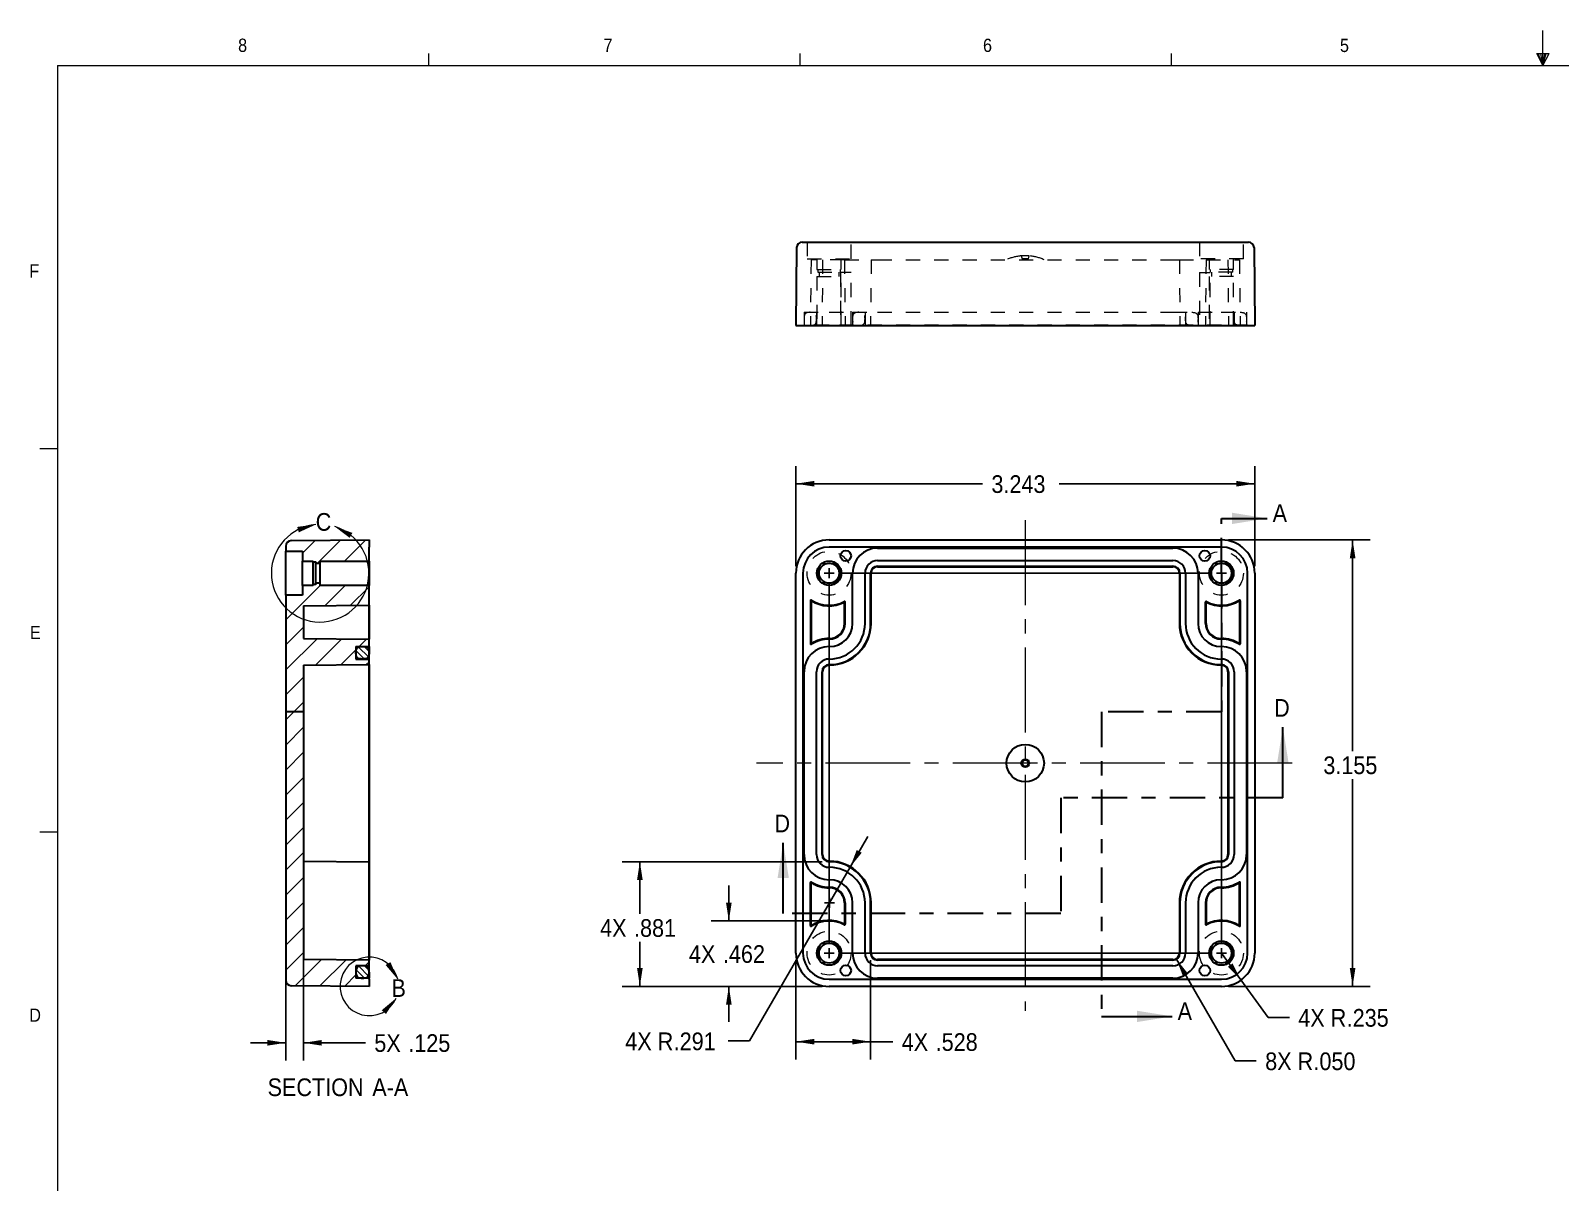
# Paper-space layout 'Sheet1' of a CAD drawing. Header units: inches. Extents: x 0.3 to 21.8, y 0.2 to 16.9.
# Drawn here: x 0.33 to 11.15, y 8.77 to 16.91 of the extents above; entities that cross this region are included whole.
import ezdxf

# ---------------------------------------------------------------- set-up
doc = ezdxf.new("R2010")
doc.units = ezdxf.units.IN
doc.header["$MEASUREMENT"] = 0
doc.header["$PDSIZE"] = -1
for name, pattern in [('SLD-Center', [0.75, 0.6, -0.05, 0.05, -0.05]), ('SLD-Chain', [0.4, 0.25, -0.05, 0.05, -0.05]), ('SLD-Dashed', [0.075, 0.05, -0.025]), ('SLD-Solid', [0])]:
    doc.linetypes.add(name, pattern=pattern)
doc.layers.add('SLD-0', color=7, linetype='SLD-Solid')
doc.styles.add('SLDTEXTSTYLE1', font='GOTHIC.TTF', dxfattribs={"width": 0.913})
doc.dimstyles.new('SLDDIMSTYLE0', dxfattribs={"dimtxt": 0.125, "dimasz": 0.13, "dimexe": 0, "dimexo": 0.0625, "dimgap": 0.03125, "dimtad": 0, "dimtih": 1, "dimtoh": 1, "dimdec": 3, "dimrnd": 1e-09, "dimzin": 12, "dimdsep": 46, "dimtxsty": 'SLDTEXTSTYLE1', "dimsah": 1, "dimcen": 0.09, "dimadec": 0, "dimazin": 3, "dimtfac": 1, "dimtdec": 3, "dimtofl": 0, "dimtmove": 0, "dimatfit": 3, "dimfxl": 0, "dimfrac": 2, "dimtolj": 1, "dimtzin": 12, "dimarcsym": 0})
doc.dimstyles.new('SLDDIMSTYLE1', dxfattribs={"dimtxt": 0.125, "dimasz": 0.13, "dimexe": 0, "dimexo": 0.0625, "dimgap": 0.03125, "dimtad": 0, "dimtih": 1, "dimtoh": 1, "dimdec": 3, "dimrnd": 1e-09, "dimzin": 12, "dimdsep": 46, "dimtxsty": 'SLDTEXTSTYLE1', "dimsah": 1, "dimcen": 0, "dimadec": 0, "dimazin": 3, "dimtfac": 1, "dimtdec": 3, "dimtofl": 0, "dimtmove": 0, "dimatfit": 3, "dimfxl": 0, "dimfrac": 2, "dimtolj": 1, "dimtzin": 12, "dimarcsym": 0})
doc.dimstyles.new('SLDDIMSTYLE2', dxfattribs={"dimtxt": 0.125, "dimasz": 0.13, "dimexe": 0, "dimexo": 0.0625, "dimgap": 0.03125, "dimtad": 0, "dimtih": 1, "dimtoh": 1, "dimdec": 3, "dimrnd": 1e-09, "dimzin": 4, "dimdsep": 46, "dimtxsty": 'SLDTEXTSTYLE1', "dimsah": 1, "dimcen": 0, "dimadec": 0, "dimazin": 1, "dimtfac": 1, "dimtdec": 3, "dimtofl": 0, "dimtmove": 0, "dimatfit": 3, "dimfxl": 0, "dimfrac": 2, "dimtolj": 1, "dimtzin": 12, "dimarcsym": 0})
doc.dimstyles.new('SLDDIMSTYLE3', dxfattribs={"dimtxt": 0.125, "dimasz": 0.13, "dimexe": 0, "dimexo": 0.0625, "dimgap": 0.03125, "dimtad": 0, "dimtih": 1, "dimtoh": 1, "dimdec": 3, "dimrnd": 1e-09, "dimzin": 12, "dimdsep": 46, "dimtxsty": 'SLDTEXTSTYLE1', "dimsah": 1, "dimcen": 0.09, "dimadec": 0, "dimazin": 3, "dimtfac": 1, "dimtdec": 3, "dimtmove": 0, "dimatfit": 0, "dimfxl": 0, "dimfrac": 2, "dimtolj": 1, "dimtzin": 12, "dimarcsym": 0})
doc.dimstyles.new('SLDDIMSTYLE4', dxfattribs={"dimtxt": 0.125, "dimasz": 0.13, "dimexe": 0, "dimexo": 0.0625, "dimgap": 0.03125, "dimtad": 0, "dimtih": 1, "dimtoh": 1, "dimdec": 3, "dimrnd": 1e-09, "dimzin": 12, "dimdsep": 46, "dimtxsty": 'SLDTEXTSTYLE1', "dimsah": 1, "dimcen": 0, "dimadec": 0, "dimazin": 3, "dimtfac": 1, "dimtdec": 3, "dimtofl": 0, "dimtmove": 1, "dimatfit": 3, "dimfxl": 0, "dimfrac": 2, "dimtolj": 1, "dimtzin": 12, "dimarcsym": 0})

# ---------------------------------------------------------------- blocks, each defined once
blk = doc.blocks.new('_D')
at = {"layer": 'SLD-0'}
for p, q in [((8.801, 13.309), (9.803, 13.309)), ((9.678, 13.309), (9.678, 11.817)), ((9.678, 10.154), (9.678, 11.619)), ((8.801, 10.154), (9.803, 10.154))]:
    blk.add_line(p, q, dxfattribs=at)
for points in [[(9.678, 13.309), (9.658, 13.179), (9.698, 13.179)], [(9.678, 10.154), (9.698, 10.284), (9.658, 10.284)]]:
    blk.add_solid(points, dxfattribs=at)
at = {"layer": 'SLD-0', "insert": (9.471, 11.779), "char_height": 0.125, "attachment_point": 1, "style": 'SLDTEXTSTYLE1'}
blk.add_mtext('3.155', dxfattribs=at)
blk = doc.blocks.new('_D_1')
at = {"layer": 'SLD-0'}
for p, q in [((5.743, 13.124), (5.743, 13.831)), ((8.986, 13.124), (8.986, 13.831)), ((5.743, 13.706), (7.063, 13.706)), ((8.986, 13.706), (7.603, 13.706))]:
    blk.add_line(p, q, dxfattribs=at)
for points in [[(5.743, 13.706), (5.873, 13.686), (5.873, 13.726)], [(8.986, 13.706), (8.856, 13.726), (8.856, 13.686)]]:
    blk.add_solid(points, dxfattribs=at)
at = {"layer": 'SLD-0', "insert": (7.125, 13.766), "char_height": 0.125, "attachment_point": 1, "style": 'SLDTEXTSTYLE1'}
blk.add_mtext('3.243', dxfattribs=at)
blk = doc.blocks.new('_D_2')
at = {"layer": 'SLD-0'}
for p, q in [((8.751, 10.389), (8.889, 10.199)), ((8.889, 10.199), (9.082, 9.934)), ((9.082, 9.934), (9.232, 9.934))]:
    blk.add_line(p, q, dxfattribs=at)
blk.add_solid([(8.889, 10.199), (8.829, 10.316), (8.796, 10.292)], dxfattribs=at)
at = {"layer": 'SLD-0', "char_height": 0.125, "attachment_point": 1, "style": 'SLDTEXTSTYLE1'}
for s, insert in [('4X R', (9.294, 9.994)), ('.235', (9.636, 9.994))]:
    blk.add_mtext(s, dxfattribs=dict(at, insert=insert))
blk = doc.blocks.new('_D_3')
at = {"layer": 'SLD-0'}
for p, q in [((8.433, 10.345), (8.847, 9.627)), ((8.847, 9.627), (8.997, 9.627))]:
    blk.add_line(p, q, dxfattribs=at)
blk.add_solid([(8.433, 10.345), (8.48, 10.223), (8.515, 10.243)], dxfattribs=at)
at = {"layer": 'SLD-0', "char_height": 0.125, "attachment_point": 1, "style": 'SLDTEXTSTYLE1'}
for s, insert in [('8X R', (9.06, 9.687)), ('.050', (9.401, 9.687))]:
    blk.add_mtext(s, dxfattribs=dict(at, insert=insert))
blk = doc.blocks.new('_D_4')
at = {"layer": 'SLD-0'}
for p, q in [((5.269, 10.616), (5.269, 10.866)), ((5.928, 10.616), (5.144, 10.616)), ((5.928, 10.154), (5.144, 10.154)), ((5.269, 10.154), (5.269, 9.904))]:
    blk.add_line(p, q, dxfattribs=at)
for points in [[(5.269, 10.616), (5.289, 10.746), (5.249, 10.746)], [(5.269, 10.154), (5.249, 10.024), (5.289, 10.024)]]:
    blk.add_solid(points, dxfattribs=at)
at = {"layer": 'SLD-0', "char_height": 0.125, "attachment_point": 1, "style": 'SLDTEXTSTYLE1'}
for s, insert in [('4X ', (4.987, 10.445)), ('.462', (5.227, 10.445))]:
    blk.add_mtext(s, dxfattribs=dict(at, insert=insert))
blk = doc.blocks.new('_D_5')
at = {"layer": 'SLD-0'}
for p, q in [((6.126, 10.996), (6.251, 11.212)), ((6.126, 10.996), (5.414, 9.768)), ((5.414, 9.768), (5.264, 9.768))]:
    blk.add_line(p, q, dxfattribs=at)
blk.add_solid([(6.126, 10.996), (6.208, 11.098), (6.173, 11.118)], dxfattribs=at)
at = {"layer": 'SLD-0', "char_height": 0.125, "attachment_point": 1, "style": 'SLDTEXTSTYLE1'}
for s, insert in [('4X R', (4.537, 9.828)), ('.291', (4.879, 9.828))]:
    blk.add_mtext(s, dxfattribs=dict(at, insert=insert))
blk = doc.blocks.new('_D_6')
at = {"layer": 'SLD-0'}
for p, q in [((5.928, 11.035), (4.515, 11.035)), ((4.64, 11.035), (4.64, 10.667)), ((4.64, 10.154), (4.64, 10.469)), ((5.928, 10.154), (4.515, 10.154))]:
    blk.add_line(p, q, dxfattribs=at)
for points in [[(4.64, 11.035), (4.62, 10.905), (4.66, 10.905)], [(4.64, 10.154), (4.66, 10.284), (4.62, 10.284)]]:
    blk.add_solid(points, dxfattribs=at)
at = {"layer": 'SLD-0', "char_height": 0.125, "attachment_point": 1, "style": 'SLDTEXTSTYLE1'}
for s, insert in [('4X ', (4.359, 10.629)), ('.881', (4.599, 10.629))]:
    blk.add_mtext(s, dxfattribs=dict(at, insert=insert))
blk = doc.blocks.new('_D_7')
at = {"layer": 'SLD-0'}
for p, q in [((5.743, 10.339), (5.743, 9.638)), ((6.271, 10.339), (6.271, 9.638)), ((5.743, 9.763), (6.271, 9.763)), ((6.271, 9.763), (6.428, 9.763))]:
    blk.add_line(p, q, dxfattribs=at)
for points in [[(5.743, 9.763), (5.873, 9.743), (5.873, 9.783)], [(6.271, 9.763), (6.141, 9.783), (6.141, 9.743)]]:
    blk.add_solid(points, dxfattribs=at)
at = {"layer": 'SLD-0', "char_height": 0.125, "attachment_point": 1, "style": 'SLDTEXTSTYLE1'}
for s, insert in [('4X ', (6.491, 9.823)), ('.528', (6.731, 9.823))]:
    blk.add_mtext(s, dxfattribs=dict(at, insert=insert))
blk = doc.blocks.new('SW_CENTERMARKSYMBOL_0')
at = {"layer": 'SLD-0', "color": 0}
for p, q in [((-2.773, 0), (-2.808, 0)), ((-2.773, 0), (-2.773, 0.035)), ((-2.773, 0), (-2.773, -0.035)), ((-2.773, 0), (-2.738, 0)), ((-0.07, 0), (-2.703, 0)), ((0, 0), (-0.035, 0)), ((0, 0), (0, 0.035)), ((0, 0), (0, -0.035)), ((0, 0), (0.035, 0)), ((-2.773, -2.615), (-2.773, -0.07)), ((0, -2.615), (0, -0.07)), ((-2.771, -2.33), (-2.806, -2.33)), ((-2.771, -2.33), (-2.771, -2.295)), ((-2.771, -2.33), (-2.771, -2.365)), ((-2.771, -2.33), (-2.736, -2.33)), ((-2.773, -2.685), (-2.808, -2.685)), ((-2.773, -2.685), (-2.773, -2.65)), ((-2.773, -2.685), (-2.773, -2.72)), ((-2.773, -2.685), (-2.738, -2.685)), ((-0.07, -2.685), (-2.703, -2.685)), ((0, -2.685), (-0.035, -2.685)), ((0, -2.685), (0, -2.65)), ((0, -2.685), (0, -2.72)), ((0, -2.685), (0.035, -2.685))]:
    blk.add_line(p, q, dxfattribs=at)
blk = doc.blocks.new('_D_8')
at = {"layer": 'SLD-0'}
for p, q in [((2.137, 12.328), (2.137, 9.63)), ((2.262, 12.328), (2.262, 9.63)), ((2.137, 9.755), (1.887, 9.755)), ((2.262, 9.755), (2.7, 9.755))]:
    blk.add_line(p, q, dxfattribs=at)
for points in [[(2.137, 9.755), (2.007, 9.775), (2.007, 9.735)], [(2.262, 9.755), (2.392, 9.735), (2.392, 9.775)]]:
    blk.add_solid(points, dxfattribs=at)
at = {"layer": 'SLD-0', "char_height": 0.125, "attachment_point": 1, "style": 'SLDTEXTSTYLE1'}
for s, insert in [('5X ', (2.763, 9.816)), ('.125', (3.003, 9.816))]:
    blk.add_mtext(s, dxfattribs=dict(at, insert=insert))
blk = doc.blocks.new('SW_NOTE_4')
at = {"layer": 'SLD-0', "color": 0, "char_height": 0.125, "attachment_point": 2, "style": 'SLDTEXTSTYLE1'}
for s, insert in [('SECTION', (0.342, 0.16)), (' A-A', (0.849, 0.16))]:
    blk.add_mtext(s, dxfattribs=dict(at, insert=insert))

psp = doc.layouts.new('Sheet1')

# ---------------------------------------------------------------- hatches: boundary and pattern name
at = {"linetype": 'SLD-Solid', "lineweight": 0}
h = psp.add_hatch(dxfattribs=at)
h.set_pattern_fill('ANSI31', style=0)
edge = h.paths.add_edge_path(flags=0)
edge.add_line((2.72749, 13.2588), (2.72749, 13.3088))
edge.add_line((2.72749, 13.3088), (2.17659, 13.304))
edge.add_arc((2.17694, 13.264), 0.04, 90.5, 180)
edge.add_line((2.13694, 13.264), (2.13694, 13.2288))
edge.add_line((2.13694, 13.2288), (2.25505, 13.2288))
edge.add_line((2.25505, 13.2288), (2.25505, 13.1598))
edge.add_line((2.25505, 13.1598), (2.33005, 13.1598))
edge.add_line((2.33005, 13.1598), (2.33005, 13.1538))
edge.add_line((2.33005, 13.1538), (2.35005, 13.1538))
edge.add_line((2.35005, 13.1538), (2.35005, 13.1448))
edge.add_line((2.35005, 13.1448), (2.38005, 13.1448))
edge.add_line((2.38005, 13.1448), (2.38005, 13.1598))
edge.add_line((2.38005, 13.1598), (2.72549, 13.1598))
edge.add_line((2.72549, 13.1598), (2.72549, 13.2588))
edge.add_line((2.72549, 13.2588), (2.72749, 13.2588))
h = psp.add_hatch(dxfattribs=at)
h.set_pattern_fill('ANSI31', style=0)
h.paths.add_polyline_path([(2.63349, 12.55517), (2.72549, 12.55517), (2.72549, 12.6078), (2.26194, 12.61185), (2.26194, 12.84276), (2.72549, 12.8468), (2.72549, 12.9878), (2.38005, 12.9878), (2.38005, 13.0028), (2.35005, 13.0028), (2.35005, 12.9938), (2.33005, 12.9938), (2.33005, 12.9878), (2.25505, 12.9878), (2.25505, 12.9188), (2.13694, 12.9188), (2.13694, 12.09471), (2.26194, 12.09471), (2.26194, 12.42376), (2.72549, 12.4278), (2.72549, 12.46717), (2.63349, 12.46717)], flags=0)
h = psp.add_hatch(dxfattribs=at)
h.set_pattern_fill('ANSI31', scale=0.25, angle=90, style=0)
edge = h.paths.add_edge_path(flags=0)
edge.add_spline(control_points=[(2.72549, 12.51117), (2.72549, 12.5456), (2.71632, 12.5551), (2.64266, 12.55543), (2.63349, 12.54224), (2.63349, 12.51117)], knot_values=[0, 0, 0, 0, 0.45, 0.55, 1, 1, 1, 1], weights=[1, 1, 1, 1, 1, 1], degree=3, periodic=0)
edge.add_spline(control_points=[(2.63349, 12.51117), (2.63349, 12.4801), (2.64266, 12.46691), (2.71632, 12.46725), (2.72549, 12.47675), (2.72549, 12.51117)], knot_values=[0, 0, 0, 0, 0.45, 0.55, 1, 1, 1, 1], weights=[1, 1, 1, 1, 1, 1], degree=3, periodic=0)
h = psp.add_hatch(dxfattribs=at)
h.set_pattern_fill('ANSI31', style=0)
edge = h.paths.add_edge_path(flags=0)
edge.add_line((2.26194, 10.34285), (2.26194, 12.09471))
edge.add_line((2.26194, 12.09471), (2.13694, 12.09471))
edge.add_line((2.13694, 12.09471), (2.13694, 10.19861))
edge.add_arc((2.17694, 10.19861), 0.04, 180, 269.5)
edge.add_line((2.17659, 10.15861), (2.72749, 10.1538))
edge.add_line((2.72749, 10.1538), (2.72749, 10.2038))
edge.add_line((2.72749, 10.2038), (2.72549, 10.2038))
edge.add_line((2.72549, 10.2038), (2.72549, 10.21143))
edge.add_line((2.72549, 10.21143), (2.63349, 10.21143))
edge.add_line((2.63349, 10.21143), (2.63349, 10.29943))
edge.add_line((2.63349, 10.29943), (2.72549, 10.29943))
edge.add_line((2.72549, 10.29943), (2.72549, 10.3388))
edge.add_line((2.72549, 10.3388), (2.26194, 10.34285))
h = psp.add_hatch(dxfattribs=at)
h.set_pattern_fill('ANSI31', scale=0.25, angle=90, style=0)
edge = h.paths.add_edge_path(flags=0)
edge.add_spline(control_points=[(2.63349, 10.25543), (2.63349, 10.22436), (2.64266, 10.21117), (2.71632, 10.21151), (2.72549, 10.22101), (2.72549, 10.25543)], knot_values=[0, 0, 0, 0, 0.45, 0.55, 1, 1, 1, 1], weights=[1, 1, 1, 1, 1, 1], degree=3, periodic=0)
edge.add_spline(control_points=[(2.72549, 10.25543), (2.72549, 10.28986), (2.71632, 10.29936), (2.64266, 10.29969), (2.63349, 10.2865), (2.63349, 10.25543)], knot_values=[0, 0, 0, 0, 0.45, 0.55, 1, 1, 1, 1], weights=[1, 1, 1, 1, 1, 1], degree=3, periodic=0)

# ---------------------------------------------------------------- linework, layer by layer
at = {"color": 7, "linetype": 'SLD-Solid', "lineweight": 0}
for p, q in [((11.02288, 16.6606), (11.02288, 16.9083)), ((0.52288, 16.6606), (21.52288, 16.6606)), ((0.52288, 16.6606), (0.52288, 0.4106)), ((3.14788, 16.6606), (3.14788, 16.7454)), ((5.77288, 16.6606), (5.77288, 16.7454)), ((8.39788, 16.6606), (8.39788, 16.7454)), ((10.9809, 16.74622), (11.067, 16.74622)), ((11.02288, 16.6606), (10.9809, 16.74622)), ((11.02288, 16.6606), (10.98907, 16.74622)), ((11.02288, 16.6606), (11.00855, 16.74622)), ((11.02288, 16.6606), (11.03583, 16.74622)), ((11.02288, 16.6606), (11.04596, 16.74622)), ((11.02288, 16.6606), (11.067, 16.74622)), ((0.52288, 13.9516), (0.39788, 13.9516)), ((0.52288, 11.2436), (0.39788, 11.2436))]:
    psp.add_line(p, q, dxfattribs=at)
at = {"color": 7, "linetype": 'SLD-Solid', "lineweight": 30}
for p, q in [((5.74757, 15.37445), (5.74277, 14.82355)), ((5.78757, 15.4141), (5.97777, 15.4141)), ((5.97777, 15.4141), (8.75077, 15.4141)), ((8.75077, 15.4141), (8.94096, 15.4141)), ((8.98096, 15.37445), (8.98577, 14.82355)), ((5.74277, 14.82355), (5.97777, 14.82355)), ((5.97777, 14.82355), (8.75077, 14.82355)), ((8.75077, 14.82355), (8.98577, 14.82355)), ((8.75077, 13.46114), (9.07498, 13.46114)), ((2.17659, 13.304), (2.72749, 13.3088)), ((2.72749, 13.3088), (2.72749, 13.2588)), ((5.97777, 13.3088), (8.75077, 13.3088)), ((2.13694, 13.264), (2.13694, 13.2288)), ((2.13694, 13.2288), (2.25505, 13.2288)), ((2.13694, 12.9188), (2.13694, 13.2288)), ((2.25505, 13.2288), (2.25505, 13.1598)), ((2.72549, 13.2588), (2.72749, 13.2588)), ((2.72549, 13.1598), (2.72549, 13.2588)), ((2.72749, 13.0738), (2.72749, 13.2588)), ((8.75077, 13.2588), (5.97777, 13.2588)), ((6.32077, 13.25117), (8.40777, 13.25117)), ((2.25505, 13.1598), (2.33005, 13.1598)), ((2.25505, 12.9878), (2.25505, 13.1598)), ((2.33005, 13.1598), (2.33005, 13.1538)), ((2.33005, 13.1538), (2.35005, 13.1538)), ((2.33005, 12.9938), (2.33005, 13.1538)), ((2.35005, 13.1538), (2.35005, 13.1448)), ((2.35005, 13.1448), (2.38005, 13.1448)), ((2.35005, 13.0028), (2.35005, 13.1448)), ((2.38005, 13.1598), (2.72549, 13.1598)), ((2.38005, 13.1448), (2.38005, 13.1598)), ((2.38005, 13.0028), (2.38005, 13.1448)), ((2.72549, 13.1598), (2.72549, 12.9878)), ((6.32077, 13.16317), (8.40777, 13.16317)), ((6.32077, 13.1238), (8.40777, 13.1238)), ((6.32077, 13.11976), (8.40777, 13.11976)), ((2.25505, 12.9878), (2.25505, 12.9188)), ((2.33005, 12.9878), (2.25505, 12.9878)), ((2.33005, 12.9938), (2.33005, 12.9878)), ((2.35005, 12.9938), (2.33005, 12.9938)), ((2.35005, 13.0028), (2.35005, 12.9938)), ((2.38005, 13.0028), (2.35005, 13.0028)), ((2.38005, 12.9878), (2.38005, 13.0028)), ((2.72549, 12.9878), (2.38005, 12.9878)), ((2.72549, 12.8468), (2.72549, 12.9878)), ((2.72749, 10.3888), (2.72749, 13.0738)), ((5.74277, 10.3888), (5.74277, 13.0738)), ((5.79277, 13.0738), (5.79277, 10.3888)), ((6.1434, 12.7188), (6.1434, 13.0738)), ((6.2314, 12.7188), (6.2314, 13.0738)), ((6.27077, 12.7188), (6.27077, 13.0738)), ((6.27481, 12.7188), (6.27481, 13.0738)), ((8.45372, 13.0738), (8.45372, 12.7188)), ((8.45777, 13.0738), (8.45777, 12.7188)), ((8.49714, 13.0738), (8.49714, 12.7188)), ((8.58514, 13.0738), (8.58514, 12.7188)), ((8.93577, 10.3888), (8.93577, 13.0738)), ((8.98577, 13.0738), (8.98577, 10.3888)), ((2.25505, 12.9188), (2.13694, 12.9188)), ((2.13694, 12.9188), (2.13694, 12.09471)), ((5.84577, 12.87965), (5.84577, 12.57553)), ((5.84981, 12.87965), (5.84981, 12.57553)), ((6.08672, 12.7188), (6.08672, 12.86847)), ((6.09077, 12.7188), (6.09077, 12.86847)), ((8.63777, 12.7188), (8.63777, 12.86847)), ((8.64181, 12.7188), (8.64181, 12.86847)), ((8.87872, 12.87965), (8.87872, 12.57553)), ((8.88277, 12.87965), (8.88277, 12.57553)), ((2.26194, 12.84276), (2.72549, 12.8468)), ((2.26194, 12.84276), (2.26194, 12.61185)), ((2.72549, 12.8468), (2.72549, 12.6078)), ((2.26194, 12.61185), (2.72549, 12.6078)), ((2.63349, 12.55517), (2.72549, 12.55517)), ((2.63349, 12.55517), (2.63349, 12.46717)), ((2.72549, 12.55517), (2.72549, 12.6078)), ((2.72549, 12.55517), (2.72549, 12.51117)), ((5.97777, 12.61185), (5.97977, 12.61185)), ((5.97777, 12.6078), (5.97977, 12.6078)), ((5.97777, 12.55517), (5.97977, 12.55517)), ((8.75077, 12.61185), (8.74877, 12.61185)), ((8.75077, 12.6078), (8.74877, 12.6078)), ((8.74877, 12.55517), (8.75077, 12.55517)), ((2.63349, 12.46717), (2.72549, 12.46717)), ((2.72549, 12.46717), (2.72549, 12.51117)), ((2.72549, 12.4278), (2.72549, 12.46717)), ((5.97777, 12.46717), (5.97977, 12.46717)), ((8.74877, 12.46717), (8.75077, 12.46717)), ((2.26194, 12.42376), (2.72549, 12.4278)), ((2.26194, 12.42376), (2.26194, 12.09471)), ((2.72549, 12.4278), (2.72549, 12.3778)), ((2.72549, 12.3778), (2.72549, 11.0848)), ((5.8004, 11.0848), (5.8004, 12.3778)), ((5.8884, 11.0848), (5.8884, 12.3778)), ((5.92777, 11.0848), (5.92777, 12.3778)), ((5.93181, 11.0848), (5.93181, 12.3778)), ((5.97777, 12.4278), (5.97977, 12.4278)), ((5.97777, 12.42376), (5.97977, 12.42376)), ((8.74877, 12.4278), (8.75077, 12.4278)), ((8.74877, 12.42376), (8.75077, 12.42376)), ((8.79672, 12.3778), (8.79672, 11.0848)), ((8.80077, 12.3778), (8.80077, 11.0848)), ((8.84014, 12.3778), (8.84014, 11.0848)), ((8.92814, 12.3778), (8.92814, 11.0848)), ((2.13694, 12.09471), (2.13694, 10.19861)), ((2.26194, 12.09471), (2.13694, 12.09471)), ((2.26194, 12.09471), (2.26194, 10.34285)), ((9.18496, 11.48595), (9.18496, 11.98595)), ((5.65324, 10.66897), (5.65324, 11.16897)), ((2.26194, 11.03885), (2.72549, 11.0348)), ((2.72549, 11.0848), (2.72549, 11.0348)), ((2.72549, 11.0348), (2.72549, 10.7438)), ((5.97977, 11.03885), (5.97777, 11.03885)), ((5.97977, 11.0348), (5.97777, 11.0348)), ((8.75077, 11.03885), (8.74877, 11.03885)), ((8.75077, 11.0348), (8.74877, 11.0348)), ((5.97977, 10.99543), (5.97777, 10.99543)), ((8.75077, 10.99543), (8.74877, 10.99543)), ((5.84577, 10.58296), (5.84577, 10.88708)), ((5.84981, 10.58296), (5.84981, 10.88708)), ((5.97977, 10.90743), (5.97777, 10.90743)), ((5.97777, 10.8548), (5.97977, 10.8548)), ((5.97777, 10.85076), (5.97977, 10.85076)), ((8.75077, 10.90743), (8.74877, 10.90743)), ((8.75077, 10.8548), (8.74877, 10.8548)), ((8.75077, 10.85076), (8.74877, 10.85076)), ((8.87872, 10.58296), (8.87872, 10.88708)), ((8.88277, 10.58296), (8.88277, 10.88708)), ((2.72549, 10.7438), (2.72549, 10.3888)), ((6.08672, 10.7438), (6.08672, 10.59413)), ((6.09077, 10.7438), (6.09077, 10.59413)), ((6.1434, 10.3888), (6.1434, 10.7438)), ((6.2314, 10.3888), (6.2314, 10.7438)), ((6.27077, 10.3888), (6.27077, 10.7438)), ((6.27481, 10.3888), (6.27481, 10.7438)), ((8.45372, 10.7438), (8.45372, 10.3888)), ((8.45777, 10.7438), (8.45777, 10.3888)), ((8.49714, 10.7438), (8.49714, 10.3888)), ((8.58514, 10.7438), (8.58514, 10.3888)), ((8.63777, 10.7438), (8.63777, 10.59413)), ((8.64181, 10.7438), (8.64181, 10.59413)), ((2.72549, 10.3888), (2.72549, 10.3388)), ((2.72749, 10.2038), (2.72749, 10.3888)), ((2.72549, 10.3388), (2.26194, 10.34285)), ((2.72549, 10.29943), (2.63349, 10.29943)), ((2.63349, 10.29943), (2.63349, 10.21143)), ((2.72549, 10.29943), (2.72549, 10.3388)), ((2.72549, 10.25543), (2.72549, 10.29943)), ((8.40777, 10.34285), (6.32077, 10.34285)), ((8.40777, 10.3388), (6.32077, 10.3388)), ((8.40777, 10.29943), (6.32077, 10.29943)), ((2.72549, 10.21143), (2.63349, 10.21143)), ((2.72549, 10.25543), (2.72549, 10.21143)), ((2.72549, 10.2038), (2.72549, 10.21143)), ((2.72549, 10.2038), (2.72749, 10.2038)), ((2.72749, 10.2038), (2.72749, 10.1538)), ((5.97777, 10.2038), (8.75077, 10.2038)), ((8.40777, 10.21143), (6.32077, 10.21143)), ((2.72749, 10.1538), (2.17659, 10.15861)), ((8.75077, 10.1538), (5.97777, 10.1538)), ((7.90342, 9.94169), (8.40342, 9.94169))]:
    psp.add_line(p, q, dxfattribs=at)
at = {"color": 7, "linetype": 'SLD-Dashed', "lineweight": 0}
for p, q in [((5.82277, 15.4141), (5.82277, 15.29599)), ((6.13277, 15.29599), (6.13277, 15.4141)), ((8.59577, 15.4141), (8.59577, 15.29599)), ((8.90577, 15.29599), (8.90577, 15.4141)), ((5.82277, 15.29599), (6.13277, 15.29599)), ((5.84981, 15.2891), (5.84577, 14.82555)), ((5.85129, 15.2891), (5.84981, 15.2891)), ((6.08532, 15.2891), (5.85129, 15.2891)), ((5.89177, 15.29599), (5.89177, 15.22099)), ((5.93181, 15.2891), (5.92777, 14.82555)), ((6.06377, 15.22099), (6.06377, 15.29599)), ((6.08672, 15.2891), (6.08532, 15.2891)), ((6.08672, 15.2891), (6.09077, 14.82555)), ((6.08672, 15.2891), (6.27481, 15.2891)), ((6.27481, 15.2891), (6.27077, 14.82555)), ((6.27481, 15.2891), (6.32077, 15.2891)), ((6.32077, 15.2891), (8.40777, 15.2891)), ((7.39272, 15.31658), (7.33581, 15.31658)), ((7.33581, 15.31658), (7.34177, 15.29435)), ((7.38677, 15.29435), (7.34177, 15.29435)), ((7.38677, 15.29435), (7.39272, 15.31658)), ((8.40777, 15.2891), (8.45372, 15.2891)), ((8.45372, 15.2891), (8.45777, 14.82555)), ((8.45372, 15.2891), (8.64181, 15.2891)), ((8.90577, 15.29599), (8.59577, 15.29599)), ((8.64181, 15.2891), (8.63777, 14.82555)), ((8.64181, 15.2891), (8.64321, 15.2891)), ((8.64321, 15.2891), (8.87724, 15.2891)), ((8.66477, 15.29599), (8.66477, 15.22099)), ((8.79672, 15.2891), (8.80077, 14.82555)), ((8.83677, 15.22099), (8.83677, 15.29599)), ((8.87724, 15.2891), (8.87872, 15.2891)), ((8.87872, 15.2891), (8.88277, 14.82555)), ((5.89177, 15.22099), (6.06377, 15.22099)), ((5.89177, 15.17099), (6.06377, 15.17099)), ((5.89177, 15.17099), (5.89177, 14.82555)), ((5.89777, 15.22099), (5.89777, 15.20099)), ((5.89777, 15.20099), (6.05777, 15.20099)), ((5.90677, 15.20099), (5.90677, 15.17099)), ((6.04877, 15.17099), (6.04877, 15.20099)), ((6.05777, 15.20099), (6.05777, 15.22099)), ((6.13278, 15.19855), (6.05778, 15.19855)), ((6.05778, 15.19855), (6.05778, 14.82555)), ((6.06377, 14.82555), (6.06377, 15.17099)), ((6.13278, 14.82555), (6.13278, 15.19855)), ((8.59575, 15.19855), (8.67075, 15.19855)), ((8.59575, 15.19855), (8.59575, 14.82555)), ((8.83677, 15.22099), (8.66477, 15.22099)), ((8.83677, 15.17099), (8.66477, 15.17099)), ((8.66477, 15.17099), (8.66477, 14.82555)), ((8.67075, 14.82555), (8.67075, 15.19855)), ((8.67077, 15.22099), (8.67077, 15.20099)), ((8.83077, 15.20099), (8.67077, 15.20099)), ((8.67977, 15.20099), (8.67977, 15.17099)), ((8.82177, 15.17099), (8.82177, 15.20099)), ((8.83077, 15.20099), (8.83077, 15.22099)), ((8.83677, 14.82555), (8.83677, 15.17099)), ((5.97777, 14.82555), (5.79277, 14.82555)), ((5.79277, 14.82555), (5.79277, 14.82355)), ((5.8004, 14.91755), (5.8004, 14.82555)), ((5.8004, 14.91755), (5.97777, 14.91755)), ((5.8884, 14.91755), (5.8884, 14.82555)), ((5.97777, 14.91755), (5.97977, 14.91755)), ((8.75077, 14.82555), (5.97777, 14.82555)), ((5.97977, 14.91755), (6.1434, 14.91755)), ((6.1434, 14.91755), (6.1434, 14.82555)), ((6.1434, 14.91755), (6.32077, 14.91755)), ((6.2314, 14.91755), (6.2314, 14.82555)), ((6.32077, 14.91755), (8.40777, 14.91755)), ((8.40777, 14.91755), (8.58514, 14.91755)), ((8.49714, 14.91755), (8.49714, 14.82555)), ((8.58514, 14.91755), (8.58514, 14.82555)), ((8.58514, 14.91755), (8.74877, 14.91755)), ((8.74877, 14.91755), (8.75077, 14.91755)), ((8.75077, 14.91755), (8.92814, 14.91755)), ((8.93577, 14.82555), (8.75077, 14.82555)), ((8.84014, 14.91755), (8.84014, 14.82555)), ((8.92814, 14.91755), (8.92814, 14.82555)), ((8.93577, 14.82555), (8.93577, 14.82355)), ((5.97777, 12.55517), (5.97752, 12.55517)), ((5.98002, 12.55517), (5.97977, 12.55517)), ((8.74877, 12.55517), (8.74852, 12.55517)), ((8.75102, 12.55517), (8.75077, 12.55517)), ((5.97752, 12.46717), (5.97777, 12.46717)), ((5.97977, 12.46717), (5.98002, 12.46717)), ((8.74852, 12.46717), (8.74877, 12.46717)), ((8.75077, 12.46717), (8.75102, 12.46717)), ((5.97777, 10.99543), (5.97752, 10.99543)), ((5.98002, 10.99543), (5.97977, 10.99543)), ((8.74877, 10.99543), (8.74852, 10.99543)), ((8.75102, 10.99543), (8.75077, 10.99543)), ((5.97752, 10.90743), (5.97777, 10.90743)), ((5.97977, 10.90743), (5.98002, 10.90743)), ((8.74852, 10.90743), (8.74877, 10.90743)), ((8.75077, 10.90743), (8.75102, 10.90743))]:
    psp.add_line(p, q, dxfattribs=at)
at = {"color": 7, "linetype": 'SLD-Chain', "lineweight": 30}
for p, q in [((8.75077, 13.0738), (8.75077, 13.46114)), ((8.75077, 13.0738), (8.75077, 12.09471)), ((8.75077, 12.09471), (7.90342, 12.09471)), ((7.90342, 12.09471), (7.90342, 9.94169)), ((9.18496, 11.48595), (7.6154, 11.48595)), ((7.6154, 11.48595), (7.6154, 10.66897)), ((7.6154, 10.66897), (5.65324, 10.66897))]:
    psp.add_line(p, q, dxfattribs=at)
at = {"color": 7, "linetype": 'SLD-Dashed', "lineweight": 0}
for centre, radius in [((5.97777, 13.0738), 0.155), ((8.75077, 13.0738), 0.155), ((5.97777, 13.0738), 0.08), ((8.75077, 13.0738), 0.08), ((5.97777, 10.3888), 0.155), ((8.75077, 10.3888), 0.155), ((5.97777, 10.3888), 0.08), ((8.75077, 10.3888), 0.08)]:
    psp.add_circle(centre, radius, dxfattribs=at)
at = {"color": 7, "linetype": 'SLD-Solid', "lineweight": 30}
for centre, radius in [((6.09528, 13.1963), 0.0375), ((8.63325, 13.1963), 0.0375), ((5.97777, 13.0738), 0.086), ((5.97777, 13.0738), 0.071), ((8.75077, 13.0738), 0.086), ((8.75077, 13.0738), 0.071), ((7.36427, 11.7313), 0.1325), ((7.36427, 11.7313), 0.02846), ((7.36427, 11.7313), 0.0225), ((5.97777, 10.3888), 0.086), ((5.97777, 10.3888), 0.071), ((8.75077, 10.3888), 0.086), ((8.75077, 10.3888), 0.071), ((6.09528, 10.2663), 0.0375), ((8.63325, 10.2663), 0.0375)]:
    psp.add_circle(centre, radius, dxfattribs=at)
for centre, radius, start, end in [((5.78757, 15.3741), 0.04, 90, 179.5), ((8.94096, 15.3741), 0.04, 0.5, 90), ((2.17694, 13.264), 0.04, 90.5, 180), ((5.97777, 13.0738), 0.235, 90, 180), ((8.75077, 13.0738), 0.235, 0, 90), ((5.97777, 13.0738), 0.185, 90, 180), ((6.32077, 13.0738), 0.17737, 90, 180), ((8.40777, 13.0738), 0.17737, 0, 90), ((8.75077, 13.0738), 0.185, 0, 90), ((6.32077, 13.0738), 0.08937, 90, 180), ((6.32077, 13.0738), 0.05, 90, 180), ((6.32077, 13.0738), 0.04595, 90, 180), ((8.40777, 13.0738), 0.08937, 0, 90), ((8.40777, 13.0738), 0.05, 0, 90), ((8.40777, 13.0738), 0.04595, 0, 90), ((5.85077, 12.87965), 0.005, 56.810231, 180), ((5.85077, 12.87965), 0.000955, 56.810231, 180), ((5.97777, 13.0738), 0.23105, 236.810231, 297.743702), ((5.97777, 13.0738), 0.227, 236.810231, 297.743702), ((6.08577, 12.86847), 0.005, 0, 117.743702), ((6.08577, 12.86847), 0.000955, 0, 117.743702), ((8.64277, 12.86847), 0.005, 62.256298, 180), ((8.64277, 12.86847), 0.000955, 62.256298, 180), ((8.75077, 13.0738), 0.23105, 242.256298, 303.189769), ((8.75077, 13.0738), 0.227, 242.256298, 303.189769), ((8.87777, 12.87965), 0.005, 0, 123.189769), ((8.87777, 12.87965), 0.000955, 0, 123.189769), ((5.97977, 12.7188), 0.16363, 270, 0), ((5.97977, 12.7188), 0.111, 270, 0), ((5.97977, 12.7188), 0.291, 270, 0), ((5.97977, 12.7188), 0.29505, 270, 0), ((5.97977, 12.7188), 0.25163, 270, 0), ((5.97977, 12.7188), 0.10695, 270, 0), ((8.74877, 12.7188), 0.29505, 180, 270), ((8.74877, 12.7188), 0.291, 180, 270), ((8.74877, 12.7188), 0.25163, 180, 270), ((8.74877, 12.7188), 0.16363, 180, 270), ((8.74877, 12.7188), 0.111, 180, 270), ((8.74877, 12.7188), 0.10695, 180, 270), ((5.97777, 12.3778), 0.17737, 90, 180), ((5.85077, 12.57553), 0.005, 180, 302.712611), ((5.85077, 12.57553), 0.000955, 180, 302.712611), ((5.97777, 12.3778), 0.23405, 90, 122.712611), ((5.97777, 12.3778), 0.23, 90, 122.712611), ((8.75077, 12.3778), 0.23405, 57.287389, 90), ((8.75077, 12.3778), 0.23, 57.287389, 90), ((8.75077, 12.3778), 0.17737, 0, 90), ((8.87777, 12.57553), 0.005, 237.287389, 0), ((8.87777, 12.57553), 0.000955, 237.287389, 0), ((5.97777, 12.3778), 0.08937, 90, 180), ((8.75077, 12.3778), 0.08937, 0, 90), ((5.97777, 12.3778), 0.05, 90, 180), ((5.97777, 12.3778), 0.04595, 90, 180), ((8.75077, 12.3778), 0.05, 0, 90), ((8.75077, 12.3778), 0.04595, 0, 90), ((5.97777, 11.0848), 0.17737, 180, 270), ((5.97777, 11.0848), 0.08937, 180, 270), ((5.97777, 11.0848), 0.05, 180, 270), ((5.97777, 11.0848), 0.04595, 180, 270), ((5.97977, 10.7438), 0.29505, 0, 90), ((5.97977, 10.7438), 0.291, 0, 90), ((8.74877, 10.7438), 0.29505, 90, 180), ((8.74877, 10.7438), 0.291, 90, 180), ((8.75077, 11.0848), 0.17737, 270, 0), ((8.75077, 11.0848), 0.05, 270, 0), ((8.75077, 11.0848), 0.04595, 270, 0), ((8.75077, 11.0848), 0.08937, 270, 0), ((5.97977, 10.7438), 0.25163, 0, 90), ((8.74877, 10.7438), 0.25163, 90, 180), ((5.85077, 10.88708), 0.005, 57.287389, 180), ((5.85077, 10.88708), 0.000955, 57.287389, 180), ((5.97777, 11.0848), 0.23405, 237.287389, 270), ((5.97777, 11.0848), 0.23, 237.287389, 270), ((5.97977, 10.7438), 0.16363, 0, 90), ((5.97977, 10.7438), 0.111, 0, 90), ((5.97977, 10.7438), 0.10695, 0, 90), ((8.74877, 10.7438), 0.16363, 90, 180), ((8.74877, 10.7438), 0.111, 90, 180), ((8.74877, 10.7438), 0.10695, 90, 180), ((8.75077, 11.0848), 0.23, 270, 302.712611), ((8.75077, 11.0848), 0.23405, 270, 302.712611), ((8.87777, 10.88708), 0.005, 0, 122.712611), ((8.87777, 10.88708), 0.000955, 0, 122.712611), ((5.97777, 10.3888), 0.23105, 62.256298, 123.189769), ((5.97777, 10.3888), 0.227, 62.256298, 123.189769), ((8.75077, 10.3888), 0.23105, 56.810231, 117.743702), ((8.75077, 10.3888), 0.227, 56.810231, 117.743702), ((5.85077, 10.58296), 0.005, 180, 303.189769), ((5.85077, 10.58296), 0.000955, 180, 303.189769), ((6.08577, 10.59413), 0.005, 242.256298, 0), ((6.08577, 10.59413), 0.000955, 242.256298, 0), ((8.64277, 10.59413), 0.005, 180, 297.743702), ((8.64277, 10.59413), 0.000955, 180, 297.743702), ((8.87777, 10.58296), 0.005, 236.810231, 0), ((8.87777, 10.58296), 0.000955, 236.810231, 0), ((5.97777, 10.3888), 0.235, 180, 270), ((5.97777, 10.3888), 0.185, 180, 270), ((6.32077, 10.3888), 0.17737, 180, 270), ((6.32077, 10.3888), 0.08937, 180, 270), ((6.32077, 10.3888), 0.05, 180, 270), ((6.32077, 10.3888), 0.04595, 180, 270), ((8.40777, 10.3888), 0.17737, 270, 0), ((8.40777, 10.3888), 0.05, 270, 0), ((8.40777, 10.3888), 0.04595, 270, 0), ((8.40777, 10.3888), 0.08937, 270, 0), ((8.75077, 10.3888), 0.235, 270, 0), ((8.75077, 10.3888), 0.185, 270, 0), ((2.17694, 10.19861), 0.04, 180, 269.5)]:
    psp.add_arc(centre, radius, start, end, dxfattribs=at)
at = {"color": 7, "linetype": 'SLD-Dashed', "lineweight": 0}
for start, end in [(95.107644, 114.48823), (65.51177, 84.892356)]:
    psp.add_arc((7.36427, 14.9982), 0.31966, start, end, dxfattribs=at)
at = {"color": 7, "linetype": 'SLD-Solid', "lineweight": 0}
for centre, radius, start, end in [((2.38005, 13.0738), 0.34493, 95.240438, 72.471465), ((2.72749, 10.1538), 0.20697, 14.179363, 336.016321)]:
    psp.add_arc(centre, radius, start, end, dxfattribs=at)
at = {"color": 7, "linetype": 'SLD-Dashed', "lineweight": 0}
for points in [[(5.8444, 14.91755), (5.81333, 14.91755), (5.80013, 14.90837), (5.80047, 14.83472), (5.80997, 14.82555), (5.8444, 14.82555)], [(5.8444, 14.82555), (5.87882, 14.82555), (5.88832, 14.83472), (5.88866, 14.90837), (5.87547, 14.91755), (5.8444, 14.91755)], [(6.1874, 14.91755), (6.15633, 14.91755), (6.14313, 14.90837), (6.14347, 14.83472), (6.15297, 14.82555), (6.1874, 14.82555)], [(6.1874, 14.82555), (6.22182, 14.82555), (6.23132, 14.83472), (6.23166, 14.90837), (6.21847, 14.91755), (6.1874, 14.91755)], [(8.54114, 14.82555), (8.50671, 14.82555), (8.49721, 14.83472), (8.49687, 14.90837), (8.51007, 14.91755), (8.54114, 14.91755)], [(8.54114, 14.91755), (8.57221, 14.91755), (8.5854, 14.90837), (8.58506, 14.83472), (8.57556, 14.82555), (8.54114, 14.82555)], [(8.88414, 14.82555), (8.84971, 14.82555), (8.84021, 14.83472), (8.83987, 14.90837), (8.85307, 14.91755), (8.88414, 14.91755)], [(8.88414, 14.91755), (8.91521, 14.91755), (8.9284, 14.90837), (8.92806, 14.83472), (8.91856, 14.82555), (8.88414, 14.82555)]]:
    psp.add_open_spline(points, degree=3, knots=[0, 0, 0, 0, 0.45, 0.55, 1, 1, 1, 1], dxfattribs=at)
at = {"color": 7, "linetype": 'SLD-Solid', "lineweight": 30}
for points in [[(2.63349, 12.51117), (2.63349, 12.54224), (2.64266, 12.55543), (2.71632, 12.5551), (2.72549, 12.5456), (2.72549, 12.51117)], [(2.72549, 12.51117), (2.72549, 12.47675), (2.71632, 12.46725), (2.64266, 12.46691), (2.63349, 12.4801), (2.63349, 12.51117)], [(2.72549, 10.25543), (2.72549, 10.28986), (2.71632, 10.29936), (2.64266, 10.29969), (2.63349, 10.2865), (2.63349, 10.25543)], [(2.63349, 10.25543), (2.63349, 10.22436), (2.64266, 10.21117), (2.71632, 10.21151), (2.72549, 10.22101), (2.72549, 10.25543)]]:
    psp.add_open_spline(points, degree=3, knots=[0, 0, 0, 0, 0.45, 0.55, 1, 1, 1, 1], dxfattribs=at)
at = {"color": 7, "linetype": 'SLD-Solid', "lineweight": 0}
for points in [[(2.34854, 13.41729), (2.21804, 13.40089), (2.22901, 13.36242)], [(2.48393, 13.40272), (2.58905, 13.32366), (2.60795, 13.35891)], [(2.92815, 10.2045), (2.87703, 10.32569), (2.84297, 10.30472)], [(2.91658, 10.06968), (2.81558, 9.98542), (2.84558, 9.95896)]]:
    psp.add_solid(points, dxfattribs=at)
at = {"color": 7, "linetype": 'SLD-Solid', "lineweight": 30}
for points in [[(9.07498, 13.46114), (8.82498, 13.50114), (8.82498, 13.42114)], [(9.18496, 11.98595), (9.14496, 11.73595), (9.22496, 11.73595)], [(5.65324, 11.16897), (5.61324, 10.91897), (5.69324, 10.91897)], [(8.40342, 9.94169), (8.15342, 9.98169), (8.15342, 9.90169)]]:
    psp.add_solid(points, dxfattribs=at)
at = {"layer": 'SLD-0', "linetype": 'SLD-Center', "lineweight": 0}
for p, q in [((7.36427, 13.44799), (7.36427, 9.98128)), ((9.25139, 11.7313), (5.46503, 11.7313))]:
    psp.add_line(p, q, dxfattribs=at)
at = {"layer": 'SLD-0'}
psp.add_point((6.09077, 10.66897), dxfattribs=at)

# ---------------------------------------------------------------- block references
for name, p in [('SW_CENTERMARKSYMBOL_0', (8.75077, 13.0738)), ('SW_NOTE_4', (2.00584, 9.34344))]:
    psp.add_blockref(name, p, dxfattribs=at)

# ---------------------------------------------------------------- texts
at = {"color": 7, "linetype": 'Continuous', "lineweight": 0, "char_height": 0.09375, "attachment_point": 1, "style": 'SLDTEXTSTYLE1'}
for s, insert in [('8', (1.80011, 16.85158)), ('7', (4.38324, 16.85142)), ('6', (7.0654, 16.8511)), ('5', (9.58856, 16.85056)), ('F', (0.32424, 15.2565)), ('E', (0.32911, 12.70161)), ('D', (0.3241, 9.99739))]:
    psp.add_mtext(s, dxfattribs=dict(at, insert=insert))
at = {"color": 7, "linetype": 'Continuous', "char_height": 0.125, "attachment_point": 1, "style": 'SLDTEXTSTYLE1'}
for s, insert in [('A', (9.11261, 13.56042)), ('D', (9.12294, 12.1845)), ('D', (5.59122, 11.36752)), ('A', (8.44105, 10.04096))]:
    psp.add_mtext(s, dxfattribs=dict(at, insert=insert))
at = {"color": 7, "linetype": 'SLD-Solid', "lineweight": 0, "char_height": 0.125, "attachment_point": 1, "style": 'SLDTEXTSTYLE1'}
for s, insert in [('C', (2.34854, 13.49872)), ('B', (2.88425, 10.2045))]:
    psp.add_mtext(s, dxfattribs=dict(at, insert=insert))

# ---------------------------------------------------------------- dimensions: what is measured, and where the dimension line sits
at = {"layer": 'SLD-0'}
dim = psp.add_linear_dim(base=(5.74277, 13.7055), p1=(8.98577, 13.0738), p2=(5.74277, 13.0738), dimstyle='SLDDIMSTYLE0', dxfattribs=at)
dim.commit()
dim.dimension.update_dxf_attribs({"geometry": '_D_1', "text_midpoint": (7.33315, 13.7055), "dimtype": 160})
dim = psp.add_linear_dim(base=(9.67833, 13.3088), p1=(8.75077, 10.1538), p2=(8.75077, 13.3088), angle=90, dimstyle='SLDDIMSTYLE0', dxfattribs=at)
dim.commit()
dim.dimension.update_dxf_attribs({"geometry": '_D', "text_midpoint": (9.67833, 11.71814), "dimtype": 160})
dim = psp.add_linear_dim(base=(2.26194, 9.7555), p1=(2.13694, 12.3778), p2=(2.26194, 12.3778), text='5X <>', dimstyle='SLDDIMSTYLE3', dxfattribs=at)
dim.commit()
dim.dimension.update_dxf_attribs({"geometry": '_D_8', "text_midpoint": (3.04443, 9.7555), "dimtype": 160})
for center, mpoint, text, dimstyle, picture, middle in [((5.97977, 10.7438), (6.12562, 10.99561), '4X <>', 'SLDDIMSTYLE4', '_D_5', (4.86953, 9.76751)), ((8.40777, 10.3888), (8.43275, 10.34549), '8X <>', 'SLDDIMSTYLE2', '_D_3', (9.39215, 9.62663)), ((8.75077, 10.3888), (8.88907, 10.19881), '4X <>', 'SLDDIMSTYLE1', '_D_2', (9.62663, 9.93394))]:
    dim = psp.add_radius_dim(center=center, mpoint=mpoint, text=text, dimstyle=dimstyle, dxfattribs=at)
    dim.commit()
    dim.dimension.update_dxf_attribs({"geometry": picture, "text_midpoint": middle, "dimtype": 164})
for base, p1, p2, angle, dimstyle, picture, middle in [((4.6404, 10.1538), (5.97777, 11.0348), (5.97777, 10.1538), 90, 'SLDDIMSTYLE0', '_D_6', (4.6404, 10.56811)), ((5.26869, 10.1538), (5.97777, 10.6158), (5.97777, 10.1538), 90, 'SLDDIMSTYLE3', '_D_4', (5.26869, 10.3848)), ((5.74277, 9.7628), (6.27077, 10.3888), (5.74277, 10.3888), 0, 'SLDDIMSTYLE0', '_D_7', (6.77215, 9.7628))]:
    dim = psp.add_linear_dim(base=base, p1=p1, p2=p2, angle=angle, text='4X <>', dimstyle=dimstyle, dxfattribs=at)
    dim.commit()
    dim.dimension.update_dxf_attribs({"geometry": picture, "text_midpoint": middle, "dimtype": 160})

doc.saveas('drawing.dxf')
